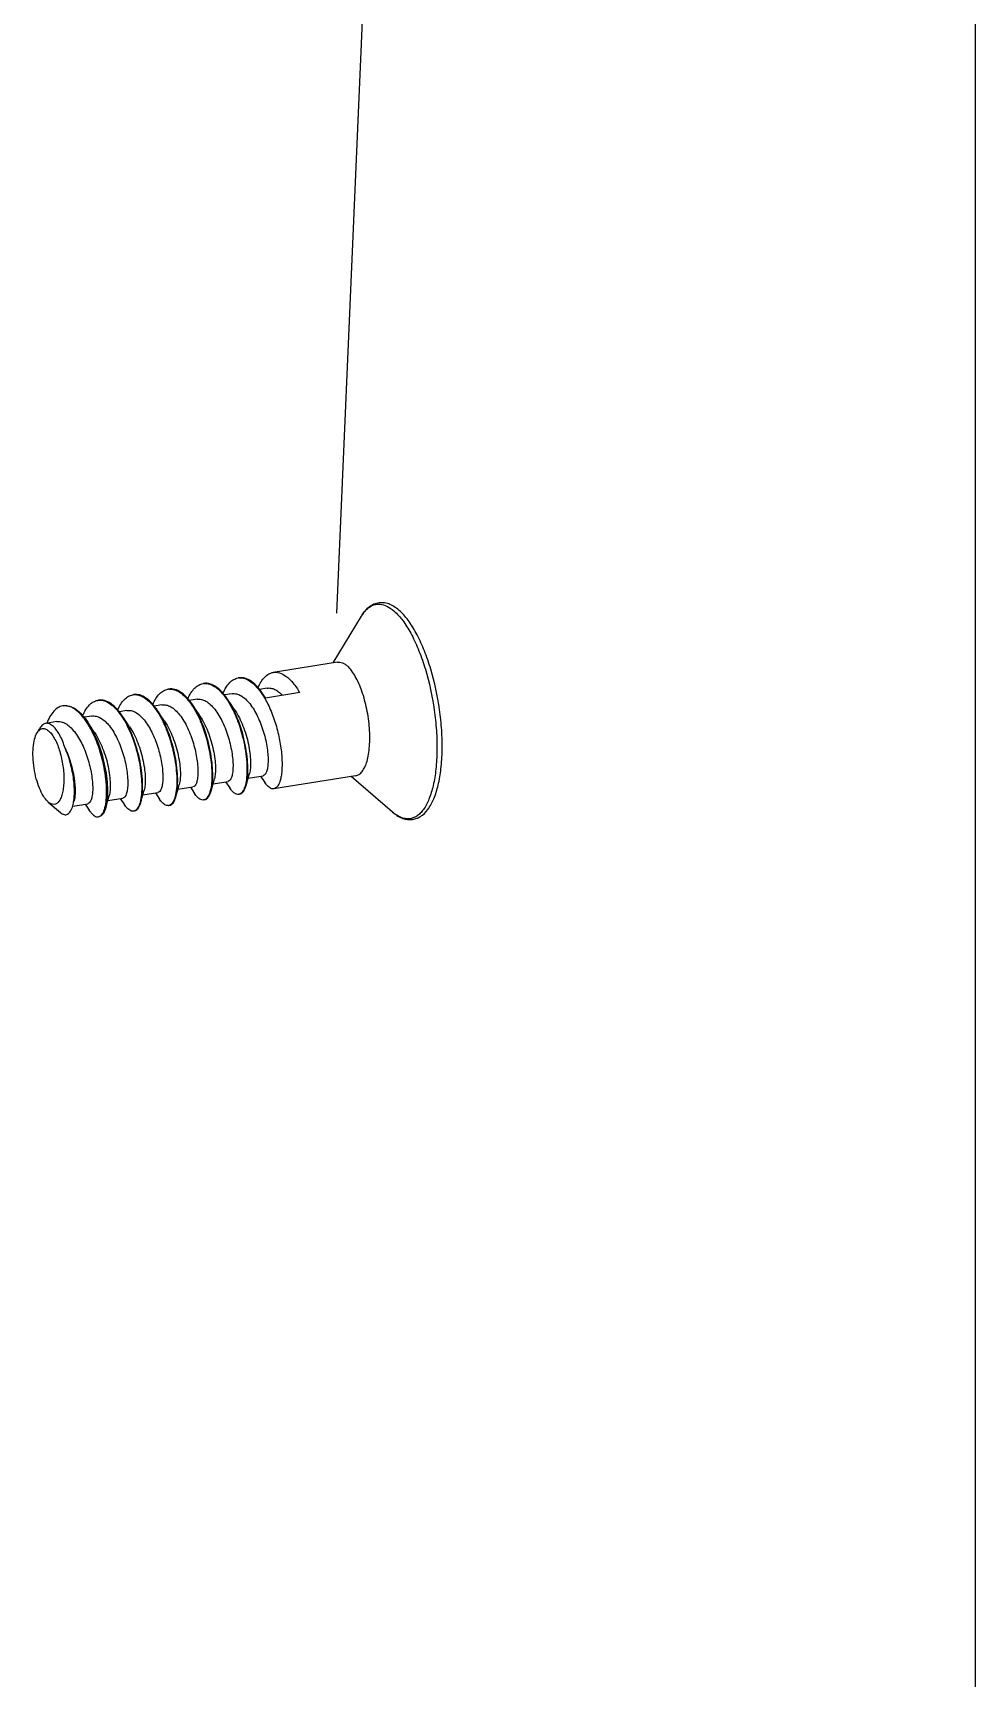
# Model space of a CAD drawing. Header units: millimetres. Extents: x 0 to 549, y 0 to 190.
# Drawn here: x 256.99 to 270, y 111.72 to 134.43 of the extents above; entities that cross this region are included whole.
import ezdxf

# ---------------------------------------------------------------- set-up
doc = ezdxf.new("R2010")
doc.units = ezdxf.units.MM
doc.layers.add('02___PRT_ALL_AXES', color=7, linetype='Continuous')

msp = doc.modelspace()

# ---------------------------------------------------------------- linework, layer by layer
for p, q in [((270, 190), (270, 0)), ((261.186, 126.421), (261.772, 139.864))]:
    msp.add_line(p, q)
at = {"color": 7, "linetype": 'Continuous'}
for p, q in [((260.227, 125.385), (260.12, 125.368)), ((258.774, 125.153), (258.667, 125.136)), ((259.258, 125.231), (259.151, 125.214)), ((259.742, 125.308), (259.635, 125.291)), ((260.203, 125.248), (260.172, 125.299)), ((260.205, 125.249), (260.172, 125.299)), ((260.675, 125.323), (260.203, 125.248)), ((257.321, 124.922), (257.171, 124.898)), ((257.805, 124.999), (257.699, 124.982)), ((258.289, 125.076), (258.183, 125.059)), ((257.05, 124.769), (257.09, 124.834)), ((258.995, 123.988), (259.202, 124.021)), ((259.168, 124.016), (259.224, 123.93)), ((259.479, 124.065), (259.687, 124.098)), ((259.652, 124.093), (259.709, 124.007)), ((259.728, 123.98), (259.709, 124.007)), ((259.963, 124.142), (260.171, 124.175)), ((260.136, 124.17), (260.193, 124.084)), ((260.212, 124.058), (260.193, 124.084)), ((257.203, 123.813), (257.196, 123.819)), ((257.203, 123.813), (257.371, 123.668)), ((257.542, 123.757), (257.749, 123.79)), ((257.715, 123.784), (257.771, 123.699)), ((258.026, 123.834), (258.234, 123.867)), ((258.199, 123.861), (258.256, 123.776)), ((258.275, 123.749), (258.256, 123.776)), ((258.51, 123.911), (258.718, 123.944)), ((258.683, 123.939), (258.74, 123.853)), ((258.73, 123.948), (258.718, 123.944)), ((258.759, 123.826), (258.74, 123.853)), ((259.243, 123.903), (259.224, 123.93)), ((257.791, 123.672), (257.771, 123.699)), ((258.392, 123.689), (258.411, 123.695)), ((258.407, 123.697), (258.396, 123.691))]:
    msp.add_line(p, q, dxfattribs=at)
for points in [[(259.296, 125.005), (259.236, 125.095), (259.203, 125.144)], [(259.78, 125.082), (259.72, 125.172), (259.688, 125.221)], [(257.843, 124.774), (257.783, 124.864), (257.75, 124.913)], [(258.327, 124.851), (258.267, 124.941), (258.235, 124.99)], [(258.811, 124.928), (258.751, 125.018), (258.719, 125.067)], [(258.967, 123.889), (259, 124.007), (259.013, 124.054)], [(259.452, 123.966), (259.484, 124.084), (259.497, 124.131)], [(259.936, 124.043), (259.968, 124.161), (259.981, 124.208)], [(257.999, 123.735), (258.031, 123.853), (258.044, 123.9)], [(258.483, 123.812), (258.515, 123.93), (258.529, 123.977)]]:
    msp.add_lwpolyline(points, dxfattribs=at)
for centre, radius, start, end in [((261.794, 126.273), 0.277, 124.1108, 126.0805), ((258.885, 125.193), 0.179, 95.1627, 99.0608), ((259.37, 125.27), 0.179, 95.1768, 99.0422), ((259.28, 125.068), 0.404, 53.3095, 54.3436), ((259.303, 125.085), 0.386, 54.3405, 55.8658), ((259.854, 125.348), 0.179, 95.189, 99.0565), ((259.764, 125.145), 0.404, 53.309, 54.3436), ((259.787, 125.162), 0.386, 54.3405, 55.8656), ((257.432, 124.962), 0.179, 95.1873, 99.0516), ((257.917, 125.039), 0.179, 95.187, 99.0708), ((257.827, 124.836), 0.404, 53.3089, 54.3436), ((257.85, 124.853), 0.386, 54.3405, 55.8664), ((258.401, 125.116), 0.179, 95.1788, 99.0695), ((258.311, 124.913), 0.404, 53.307, 54.3436), ((258.334, 124.93), 0.386, 54.3405, 55.8638), ((258.796, 124.991), 0.404, 53.3091, 54.3436), ((258.819, 125.008), 0.386, 54.3405, 55.8646), ((258.855, 123.826), 0.0625, 279.1119, 290.2096), ((258.853, 123.829), 0.0666, 290.2154, 296.4338), ((258.867, 123.827), 0.0617, 279.1024, 285.624), ((258.866, 123.83), 0.0647, 285.6884, 294.9399)]:
    msp.add_arc(centre, radius, start, end, dxfattribs=at)
for points, knots in [([(262.065, 126.443), (262.043, 126.464), (261.998, 126.5), (261.925, 126.541), (261.849, 126.564), (261.773, 126.566), (261.699, 126.546), (261.632, 126.506), (261.573, 126.449), (261.541, 126.402), (261.526, 126.377)], [0, 0, 0, 0, 0.140093, 0.268504, 0.388464, 0.504115, 0.619261, 0.73764, 0.863385, 1, 1, 1, 1]), ([(261.577, 126.448), (261.581, 126.453), (261.598, 126.471), (261.616, 126.487), (261.631, 126.497)], [0, 0, 0, 0, 0.261378, 1, 1, 1, 1]), ([(261.638, 126.503), (261.663, 126.52), (261.719, 126.545), (261.814, 126.544), (261.909, 126.504), (261.966, 126.46), (261.995, 126.433)], [0, 0, 0, 0, 0.228046, 0.45228, 0.702841, 1, 1, 1, 1]), ([(261.526, 126.377), (261.53, 126.384), (261.545, 126.408), (261.563, 126.432), (261.577, 126.448)], [0, 0, 0, 0, 0.262793, 1, 1, 1, 1]), ([(261.956, 123.674), (261.994, 123.641), (262.056, 123.599), (262.148, 123.572), (262.216, 123.568), (262.282, 123.581), (262.365, 123.621), (262.456, 123.713), (262.536, 123.865), (262.594, 124.056), (262.631, 124.281), (262.646, 124.535), (262.639, 124.808), (262.6, 125.184), (262.521, 125.553), (262.404, 125.894), (262.305, 126.115), (262.195, 126.299), (262.109, 126.402), (262.065, 126.443)], [0, 0, 0, 0, 0.043678, 0.063552, 0.082761, 0.101786, 0.121146, 0.162677, 0.211289, 0.268796, 0.335179, 0.409218, 0.488955, 0.571992, 0.737304, 0.814489, 0.884937, 0.946999, 1, 1, 1, 1]), ([(261.995, 126.433), (262.038, 126.393), (262.122, 126.292), (262.23, 126.111), (262.329, 125.891), (262.447, 125.55), (262.526, 125.18), (262.566, 124.803), (262.574, 124.529), (262.56, 124.274), (262.525, 124.049), (262.469, 123.86), (262.404, 123.732), (262.342, 123.657), (262.293, 123.617), (262.241, 123.59), (262.186, 123.579), (262.129, 123.581), (262.07, 123.599), (262.012, 123.63), (261.975, 123.658), (261.956, 123.674)], [0, 0, 0, 0, 0.052505, 0.115239, 0.187063, 0.266073, 0.435739, 0.521079, 0.603049, 0.679095, 0.747025, 0.805236, 0.853068, 0.873371, 0.891663, 0.908524, 0.924748, 0.941245, 0.958873, 0.978311, 1, 1, 1, 1]), ([(260.101, 125.392), (260.113, 125.42), (260.139, 125.472), (260.188, 125.537), (260.245, 125.583), (260.289, 125.598), (260.31, 125.602)], [0, 0, 0, 0, 0.300858, 0.562626, 0.791197, 1, 1, 1, 1]), ([(260.31, 125.602), (260.338, 125.606), (260.402, 125.6), (260.457, 125.57), (260.484, 125.55)], [0, 0, 0, 0, 0.463959, 1, 1, 1, 1]), ([(258.648, 125.16), (258.66, 125.189), (258.686, 125.241), (258.736, 125.306), (258.792, 125.351), (258.836, 125.367), (258.857, 125.37)], [0, 0, 0, 0, 0.300866, 0.562637, 0.791204, 1, 1, 1, 1]), ([(259.035, 125.327), (259.009, 125.344), (258.956, 125.372), (258.896, 125.377), (258.869, 125.372)], [0, 0, 0, 0, 0.533386, 1, 1, 1, 1]), ([(258.869, 125.372), (258.896, 125.374), (258.955, 125.366), (259.006, 125.337), (259.031, 125.319)], [0, 0, 0, 0, 0.464879, 1, 1, 1, 1]), ([(259.132, 125.237), (259.144, 125.266), (259.17, 125.318), (259.22, 125.383), (259.277, 125.429), (259.32, 125.444), (259.341, 125.448)], [0, 0, 0, 0, 0.300874, 0.562643, 0.791205, 1, 1, 1, 1]), ([(259.519, 125.404), (259.494, 125.421), (259.441, 125.449), (259.38, 125.454), (259.353, 125.449)], [0, 0, 0, 0, 0.533387, 1, 1, 1, 1]), ([(259.353, 125.449), (259.38, 125.451), (259.439, 125.443), (259.491, 125.414), (259.516, 125.396)], [0, 0, 0, 0, 0.464867, 1, 1, 1, 1]), ([(259.522, 125.392), (259.551, 125.37), (259.608, 125.315), (259.654, 125.252), (259.677, 125.217)], [0, 0, 0, 0, 0.462969, 1, 1, 1, 1]), ([(259.688, 125.221), (259.664, 125.257), (259.616, 125.321), (259.558, 125.377), (259.528, 125.398)], [0, 0, 0, 0, 0.538298, 1, 1, 1, 1]), ([(259.616, 125.314), (259.629, 125.343), (259.655, 125.395), (259.704, 125.46), (259.761, 125.506), (259.804, 125.521), (259.826, 125.525)], [0, 0, 0, 0, 0.30087, 0.562641, 0.791207, 1, 1, 1, 1]), ([(260.004, 125.481), (259.978, 125.499), (259.925, 125.526), (259.865, 125.531), (259.838, 125.527)], [0, 0, 0, 0, 0.533385, 1, 1, 1, 1]), ([(259.838, 125.526), (259.864, 125.529), (259.924, 125.52), (259.975, 125.491), (260, 125.473)], [0, 0, 0, 0, 0.464865, 1, 1, 1, 1]), ([(260.006, 125.469), (260.035, 125.447), (260.092, 125.392), (260.139, 125.329), (260.162, 125.294)], [0, 0, 0, 0, 0.462969, 1, 1, 1, 1]), ([(260.172, 125.299), (260.148, 125.334), (260.101, 125.398), (260.042, 125.454), (260.012, 125.475)], [0, 0, 0, 0, 0.53834, 1, 1, 1, 1]), ([(260.227, 125.385), (260.243, 125.388), (260.28, 125.387), (260.334, 125.369), (260.387, 125.335), (260.42, 125.305), (260.436, 125.288)], [0, 0, 0, 0, 0.213421, 0.444181, 0.704484, 1, 1, 1, 1]), ([(260.484, 125.55), (260.521, 125.524), (260.592, 125.453), (260.648, 125.37), (260.675, 125.323)], [0, 0, 0, 0, 0.455783, 1, 1, 1, 1]), ([(257.404, 125.139), (257.381, 125.135), (257.335, 125.118), (257.274, 125.066), (257.223, 124.992), (257.196, 124.934), (257.184, 124.902)], [0, 0, 0, 0, 0.205029, 0.432063, 0.695281, 1, 1, 1, 1]), ([(257.416, 125.141), (257.444, 125.145), (257.505, 125.14), (257.592, 125.094), (257.676, 125.016), (257.726, 124.95), (257.75, 124.913)], [0, 0, 0, 0, 0.195063, 0.41857, 0.68598, 1, 1, 1, 1]), ([(257.741, 124.907), (257.728, 124.926), (257.704, 124.962), (257.658, 125.018), (257.605, 125.07), (257.542, 125.114), (257.479, 125.139), (257.436, 125.142), (257.416, 125.141)], [0, 0, 0, 0, 0.161373, 0.312058, 0.516933, 0.6969, 0.855398, 1, 1, 1, 1]), ([(257.679, 125.006), (257.691, 125.034), (257.717, 125.086), (257.767, 125.152), (257.824, 125.197), (257.867, 125.213), (257.888, 125.216)], [0, 0, 0, 0, 0.3009, 0.562681, 0.791236, 1, 1, 1, 1]), ([(258.067, 125.173), (258.041, 125.19), (257.988, 125.217), (257.927, 125.222), (257.9, 125.218)], [0, 0, 0, 0, 0.533384, 1, 1, 1, 1]), ([(257.9, 125.218), (257.927, 125.22), (257.986, 125.212), (258.038, 125.183), (258.063, 125.165)], [0, 0, 0, 0, 0.464871, 1, 1, 1, 1]), ([(258.069, 125.16), (258.098, 125.139), (258.155, 125.084), (258.202, 125.02), (258.225, 124.985)], [0, 0, 0, 0, 0.46297, 1, 1, 1, 1]), ([(258.235, 124.99), (258.211, 125.026), (258.163, 125.09), (258.105, 125.145), (258.075, 125.167)], [0, 0, 0, 0, 0.538294, 1, 1, 1, 1]), ([(258.164, 125.083), (258.176, 125.112), (258.202, 125.163), (258.251, 125.229), (258.308, 125.274), (258.351, 125.29), (258.373, 125.293)], [0, 0, 0, 0, 0.300856, 0.562623, 0.791198, 1, 1, 1, 1]), ([(258.551, 125.25), (258.525, 125.267), (258.472, 125.295), (258.412, 125.299), (258.385, 125.295)], [0, 0, 0, 0, 0.533384, 1, 1, 1, 1]), ([(258.385, 125.295), (258.412, 125.297), (258.471, 125.289), (258.522, 125.26), (258.547, 125.242)], [0, 0, 0, 0, 0.464873, 1, 1, 1, 1]), ([(258.553, 125.238), (258.582, 125.216), (258.639, 125.161), (258.686, 125.098), (258.709, 125.062)], [0, 0, 0, 0, 0.462969, 1, 1, 1, 1]), ([(258.719, 125.067), (258.696, 125.103), (258.648, 125.167), (258.589, 125.222), (258.559, 125.244)], [0, 0, 0, 0, 0.538298, 1, 1, 1, 1]), ([(258.774, 125.153), (258.793, 125.157), (258.837, 125.155), (258.9, 125.128), (258.962, 125.081), (259.045, 124.988), (259.134, 124.834), (259.2, 124.66), (259.238, 124.512), (259.258, 124.404), (259.269, 124.303), (259.272, 124.213), (259.267, 124.147), (259.258, 124.102), (259.246, 124.061), (259.226, 124.025), (259.202, 124.021)], [0, 0, 0, 0, 0.0441, 0.092948, 0.149501, 0.214704, 0.367736, 0.538358, 0.623872, 0.70575, 0.781288, 0.848037, 0.903977, 0.927461, 0.947824, 1, 1, 1, 1]), ([(259.037, 125.315), (259.066, 125.293), (259.123, 125.238), (259.17, 125.175), (259.193, 125.139)], [0, 0, 0, 0, 0.462969, 1, 1, 1, 1]), ([(259.203, 125.144), (259.18, 125.18), (259.132, 125.244), (259.073, 125.299), (259.044, 125.321)], [0, 0, 0, 0, 0.538298, 1, 1, 1, 1]), ([(259.193, 125.139), (259.221, 125.097), (259.273, 125.004), (259.359, 124.801), (259.42, 124.583), (259.454, 124.365), (259.465, 124.214), (259.462, 124.083), (259.45, 124.003), (259.44, 123.967)], [0, 0, 0, 0, 0.124667, 0.259924, 0.54174, 0.67736, 0.802015, 0.910827, 1, 1, 1, 1]), ([(259.452, 123.966), (259.461, 124.001), (259.474, 124.082), (259.477, 124.214), (259.467, 124.365), (259.432, 124.584), (259.371, 124.804), (259.284, 125.008), (259.231, 125.102), (259.203, 125.144)], [0, 0, 0, 0, 0.088689, 0.197276, 0.321935, 0.45772, 0.739998, 0.875378, 1, 1, 1, 1]), ([(259.258, 125.231), (259.278, 125.234), (259.321, 125.232), (259.384, 125.205), (259.446, 125.158), (259.53, 125.065), (259.619, 124.911), (259.684, 124.737), (259.722, 124.589), (259.742, 124.481), (259.754, 124.38), (259.756, 124.29), (259.751, 124.224), (259.742, 124.179), (259.73, 124.139), (259.71, 124.102), (259.687, 124.098)], [0, 0, 0, 0, 0.0441, 0.092948, 0.149501, 0.214704, 0.367736, 0.538358, 0.623872, 0.70575, 0.781288, 0.848037, 0.903977, 0.92746, 0.947824, 1, 1, 1, 1]), ([(259.677, 125.217), (259.705, 125.174), (259.757, 125.081), (259.844, 124.878), (259.904, 124.66), (259.939, 124.442), (259.95, 124.291), (259.946, 124.16), (259.934, 124.08), (259.925, 124.045)], [0, 0, 0, 0, 0.124668, 0.259924, 0.54174, 0.677361, 0.802017, 0.91083, 1, 1, 1, 1]), ([(259.936, 124.043), (259.946, 124.078), (259.958, 124.159), (259.962, 124.291), (259.951, 124.442), (259.917, 124.662), (259.855, 124.881), (259.768, 125.086), (259.716, 125.179), (259.688, 125.221)], [0, 0, 0, 0, 0.08869, 0.197277, 0.321934, 0.457719, 0.74, 0.875379, 1, 1, 1, 1]), ([(259.742, 125.308), (259.762, 125.311), (259.805, 125.309), (259.869, 125.282), (259.93, 125.235), (260.014, 125.142), (260.103, 124.988), (260.168, 124.814), (260.207, 124.666), (260.227, 124.558), (260.238, 124.457), (260.24, 124.367), (260.235, 124.301), (260.226, 124.256), (260.215, 124.216), (260.194, 124.179), (260.171, 124.175)], [0, 0, 0, 0, 0.0441, 0.092948, 0.149501, 0.214704, 0.367736, 0.538358, 0.623872, 0.70575, 0.781288, 0.848037, 0.903977, 0.927459, 0.947824, 1, 1, 1, 1]), ([(260.162, 125.294), (260.199, 125.237), (260.265, 125.112), (260.341, 124.909), (260.396, 124.695), (260.423, 124.517), (260.432, 124.382), (260.432, 124.291), (260.426, 124.21), (260.415, 124.14), (260.398, 124.083), (260.377, 124.038), (260.351, 124.007), (260.328, 123.997), (260.318, 123.995)], [0, 0, 0, 0, 0.145674, 0.305104, 0.468046, 0.623399, 0.694881, 0.760584, 0.819474, 0.87074, 0.913887, 0.948924, 0.976766, 1, 1, 1, 1]), ([(257.171, 124.898), (257.155, 124.896), (257.122, 124.879), (257.1, 124.85), (257.09, 124.834)], [0, 0, 0, 0, 0.451209, 1, 1, 1, 1]), ([(257.276, 124.856), (257.26, 124.87), (257.228, 124.894), (257.188, 124.901), (257.171, 124.898)], [0, 0, 0, 0, 0.553952, 1, 1, 1, 1]), ([(257.321, 124.922), (257.34, 124.925), (257.384, 124.923), (257.447, 124.897), (257.509, 124.849), (257.592, 124.757), (257.682, 124.603), (257.747, 124.429), (257.785, 124.28), (257.805, 124.172), (257.816, 124.071), (257.819, 123.981), (257.814, 123.915), (257.805, 123.871), (257.793, 123.83), (257.773, 123.794), (257.749, 123.79)], [0, 0, 0, 0, 0.0441, 0.092948, 0.149501, 0.214704, 0.367736, 0.538358, 0.623872, 0.70575, 0.781288, 0.848037, 0.903977, 0.927458, 0.947824, 1, 1, 1, 1]), ([(257.987, 123.736), (257.997, 123.771), (258.009, 123.851), (258.012, 123.982), (258.002, 124.132), (257.967, 124.351), (257.907, 124.569), (257.82, 124.772), (257.768, 124.865), (257.741, 124.907)], [0, 0, 0, 0, 0.089084, 0.197827, 0.322435, 0.45804, 0.739918, 0.875245, 1, 1, 1, 1]), ([(257.75, 124.913), (257.779, 124.87), (257.831, 124.777), (257.918, 124.573), (257.98, 124.353), (258.014, 124.133), (258.025, 123.982), (258.021, 123.85), (258.008, 123.77), (257.999, 123.735)], [0, 0, 0, 0, 0.12462, 0.260002, 0.542284, 0.678068, 0.802721, 0.911309, 1, 1, 1, 1]), ([(257.805, 124.999), (257.825, 125.002), (257.868, 125), (257.931, 124.974), (257.993, 124.926), (258.077, 124.834), (258.166, 124.68), (258.231, 124.506), (258.27, 124.358), (258.29, 124.249), (258.301, 124.148), (258.303, 124.058), (258.298, 123.992), (258.289, 123.948), (258.278, 123.907), (258.257, 123.871), (258.234, 123.867)], [0, 0, 0, 0, 0.0441, 0.092948, 0.149501, 0.214704, 0.367737, 0.538358, 0.623872, 0.70575, 0.781288, 0.848037, 0.903977, 0.92746, 0.947824, 1, 1, 1, 1]), ([(258.225, 124.985), (258.252, 124.943), (258.304, 124.85), (258.391, 124.647), (258.452, 124.429), (258.486, 124.21), (258.497, 124.06), (258.493, 123.928), (258.481, 123.848), (258.472, 123.813)], [0, 0, 0, 0, 0.124673, 0.259938, 0.541769, 0.677386, 0.802032, 0.910836, 1, 1, 1, 1]), ([(258.483, 123.812), (258.493, 123.847), (258.505, 123.927), (258.509, 124.059), (258.498, 124.21), (258.464, 124.43), (258.403, 124.65), (258.315, 124.854), (258.263, 124.947), (258.235, 124.99)], [0, 0, 0, 0, 0.088692, 0.197279, 0.321933, 0.457713, 0.739998, 0.87538, 1, 1, 1, 1]), ([(258.289, 125.076), (258.309, 125.079), (258.35, 125.078), (258.412, 125.053), (258.472, 125.008), (258.554, 124.92), (258.642, 124.773), (258.721, 124.572), (258.764, 124.393), (258.783, 124.255), (258.787, 124.164), (258.784, 124.085), (258.774, 124.022), (258.758, 123.976), (258.74, 123.954), (258.73, 123.948)], [0, 0, 0, 0, 0.043177, 0.090776, 0.14562, 0.208697, 0.356869, 0.523273, 0.688825, 0.764898, 0.833267, 0.891913, 0.939342, 0.974941, 1, 1, 1, 1]), ([(258.709, 125.062), (258.737, 125.02), (258.788, 124.927), (258.875, 124.724), (258.936, 124.505), (258.97, 124.287), (258.981, 124.137), (258.978, 124.005), (258.965, 123.925), (258.956, 123.89)], [0, 0, 0, 0, 0.124689, 0.259971, 0.541829, 0.677448, 0.802088, 0.910871, 1, 1, 1, 1]), ([(258.967, 123.889), (258.977, 123.924), (258.989, 124.004), (258.993, 124.136), (258.983, 124.288), (258.948, 124.507), (258.887, 124.727), (258.799, 124.931), (258.747, 125.025), (258.719, 125.067)], [0, 0, 0, 0, 0.08869, 0.197277, 0.321934, 0.457719, 0.739998, 0.875379, 1, 1, 1, 1]), ([(258.811, 124.928), (258.857, 124.859), (258.932, 124.705), (258.992, 124.502), (259.02, 124.338), (259.029, 124.228), (259.028, 124.134), (259.02, 124.078), (259.013, 124.054)], [0, 0, 0, 0, 0.270424, 0.557264, 0.692419, 0.814345, 0.918107, 1, 1, 1, 1]), ([(259.296, 125.005), (259.341, 124.936), (259.416, 124.782), (259.476, 124.579), (259.504, 124.415), (259.514, 124.306), (259.512, 124.212), (259.504, 124.155), (259.497, 124.131)], [0, 0, 0, 0, 0.270424, 0.557264, 0.692419, 0.814345, 0.918106, 1, 1, 1, 1]), ([(259.78, 125.082), (259.826, 125.014), (259.901, 124.859), (259.961, 124.656), (259.989, 124.492), (259.998, 124.383), (259.997, 124.289), (259.988, 124.232), (259.981, 124.208)], [0, 0, 0, 0, 0.270424, 0.557264, 0.692419, 0.814345, 0.918106, 1, 1, 1, 1]), ([(257.196, 123.819), (257.173, 123.841), (257.129, 123.9), (257.078, 124.007), (257.036, 124.137), (257.006, 124.28), (256.991, 124.424), (256.993, 124.559), (257.01, 124.675), (257.034, 124.742), (257.05, 124.769)], [0, 0, 0, 0, 0.095528, 0.21592, 0.354951, 0.503623, 0.651753, 0.789225, 0.90725, 1, 1, 1, 1]), ([(257.05, 124.769), (257.054, 124.774), (257.066, 124.792), (257.082, 124.809), (257.096, 124.817)], [0, 0, 0, 0, 0.280416, 1, 1, 1, 1]), ([(257.096, 124.817), (257.105, 124.822), (257.126, 124.829), (257.148, 124.827), (257.158, 124.824)], [0, 0, 0, 0, 0.496656, 1, 1, 1, 1]), ([(257.158, 124.824), (257.163, 124.823), (257.184, 124.815), (257.203, 124.8), (257.216, 124.788)], [0, 0, 0, 0, 0.223311, 1, 1, 1, 1]), ([(257.216, 124.788), (257.232, 124.774), (257.261, 124.739), (257.316, 124.648), (257.37, 124.504), (257.404, 124.346), (257.418, 124.212), (257.421, 124.115), (257.416, 124.025), (257.404, 123.946), (257.384, 123.879), (257.358, 123.827), (257.325, 123.792), (257.284, 123.776), (257.24, 123.785), (257.215, 123.803), (257.203, 123.813)], [0, 0, 0, 0, 0.052551, 0.115344, 0.266144, 0.435967, 0.521388, 0.603437, 0.679559, 0.747562, 0.805837, 0.853725, 0.892205, 0.925065, 0.958979, 1, 1, 1, 1]), ([(257.436, 124.557), (257.417, 124.618), (257.384, 124.704), (257.324, 124.802), (257.292, 124.84), (257.276, 124.856)], [0, 0, 0, 0, 0.565791, 0.801717, 1, 1, 1, 1]), ([(257.843, 124.774), (257.888, 124.705), (257.963, 124.551), (258.024, 124.348), (258.051, 124.184), (258.061, 124.074), (258.059, 123.98), (258.051, 123.924), (258.044, 123.9)], [0, 0, 0, 0, 0.270423, 0.557264, 0.692419, 0.814345, 0.918106, 1, 1, 1, 1]), ([(258.327, 124.851), (258.373, 124.782), (258.448, 124.628), (258.508, 124.425), (258.536, 124.261), (258.545, 124.151), (258.544, 124.057), (258.535, 124.001), (258.529, 123.977)], [0, 0, 0, 0, 0.270424, 0.557265, 0.692419, 0.814346, 0.918107, 1, 1, 1, 1]), ([(257.436, 124.557), (257.467, 124.491), (257.517, 124.355), (257.563, 124.153), (257.578, 123.995), (257.573, 123.887), (257.565, 123.842), (257.56, 123.823)], [0, 0, 0, 0, 0.289344, 0.573355, 0.819234, 0.919052, 1, 1, 1, 1]), ([(257.543, 123.761), (257.549, 123.785), (257.559, 123.838), (257.569, 123.959), (257.558, 124.132), (257.516, 124.346), (257.467, 124.489), (257.436, 124.557)], [0, 0, 0, 0, 0.091211, 0.197803, 0.447927, 0.725854, 1, 1, 1, 1]), ([(259.845, 123.92), (259.855, 123.922), (259.876, 123.931), (259.901, 123.957), (259.921, 123.996), (259.931, 124.026), (259.936, 124.043)], [0, 0, 0, 0, 0.185216, 0.402649, 0.671621, 1, 1, 1, 1]), ([(259.925, 124.045), (259.921, 124.03), (259.912, 124.002), (259.891, 123.959), (259.868, 123.932), (259.85, 123.923)], [0, 0, 0, 0, 0.31961, 0.58986, 1, 1, 1, 1]), ([(260.318, 123.995), (260.309, 123.994), (260.291, 123.995), (260.264, 124.007), (260.237, 124.028), (260.22, 124.047), (260.212, 124.058)], [0, 0, 0, 0, 0.196382, 0.41835, 0.683391, 1, 1, 1, 1]), ([(257.371, 123.668), (257.379, 123.661), (257.396, 123.649), (257.422, 123.638), (257.448, 123.636), (257.473, 123.645), (257.495, 123.662), (257.523, 123.699), (257.536, 123.735), (257.543, 123.761)], [0, 0, 0, 0, 0.130257, 0.241796, 0.341603, 0.440217, 0.548773, 0.675643, 1, 1, 1, 1]), ([(258.472, 123.813), (258.465, 123.788), (258.451, 123.745), (258.423, 123.708), (258.407, 123.697)], [0, 0, 0, 0, 0.579814, 1, 1, 1, 1]), ([(258.411, 123.695), (258.428, 123.703), (258.45, 123.729), (258.471, 123.771), (258.479, 123.798), (258.483, 123.812)], [0, 0, 0, 0, 0.41276, 0.682464, 1, 1, 1, 1]), ([(258.865, 123.764), (258.856, 123.762), (258.838, 123.764), (258.811, 123.776), (258.784, 123.797), (258.768, 123.816), (258.759, 123.826)], [0, 0, 0, 0, 0.196414, 0.418389, 0.683344, 1, 1, 1, 1]), ([(258.956, 123.89), (258.952, 123.875), (258.944, 123.848), (258.923, 123.805), (258.901, 123.778), (258.883, 123.77)], [0, 0, 0, 0, 0.318404, 0.588422, 1, 1, 1, 1]), ([(258.893, 123.771), (258.911, 123.779), (258.934, 123.805), (258.955, 123.848), (258.963, 123.874), (258.967, 123.889)], [0, 0, 0, 0, 0.41123, 0.681157, 1, 1, 1, 1]), ([(259.349, 123.841), (259.341, 123.84), (259.322, 123.841), (259.295, 123.853), (259.268, 123.874), (259.252, 123.893), (259.243, 123.903)], [0, 0, 0, 0, 0.196382, 0.418348, 0.683388, 1, 1, 1, 1]), ([(259.361, 123.843), (259.371, 123.844), (259.391, 123.853), (259.416, 123.88), (259.437, 123.919), (259.447, 123.949), (259.452, 123.966)], [0, 0, 0, 0, 0.18522, 0.402657, 0.67163, 1, 1, 1, 1]), ([(259.44, 123.967), (259.436, 123.952), (259.428, 123.925), (259.407, 123.881), (259.384, 123.854), (259.366, 123.846)], [0, 0, 0, 0, 0.319797, 0.590073, 1, 1, 1, 1]), ([(259.833, 123.918), (259.825, 123.917), (259.807, 123.918), (259.78, 123.93), (259.753, 123.951), (259.736, 123.97), (259.728, 123.98)], [0, 0, 0, 0, 0.196382, 0.418349, 0.68339, 1, 1, 1, 1]), ([(257.791, 123.672), (257.799, 123.661), (257.815, 123.643), (257.842, 123.621), (257.869, 123.609), (257.888, 123.608), (257.896, 123.61)], [0, 0, 0, 0, 0.316583, 0.58164, 0.803621, 1, 1, 1, 1]), ([(257.999, 123.735), (257.994, 123.718), (257.984, 123.687), (257.963, 123.649), (257.938, 123.622), (257.918, 123.613), (257.908, 123.611)], [0, 0, 0, 0, 0.328397, 0.597368, 0.814787, 1, 1, 1, 1]), ([(257.914, 123.616), (257.932, 123.624), (257.955, 123.651), (257.975, 123.694), (257.983, 123.721), (257.987, 123.736)], [0, 0, 0, 0, 0.411777, 0.681764, 1, 1, 1, 1]), ([(258.38, 123.687), (258.372, 123.685), (258.354, 123.686), (258.327, 123.698), (258.3, 123.72), (258.283, 123.738), (258.275, 123.749)], [0, 0, 0, 0, 0.196382, 0.418362, 0.683406, 1, 1, 1, 1])]:
    msp.add_open_spline(points, degree=3, knots=knots, dxfattribs=at)
for points in [[(259.366, 123.846), (259.36, 123.844), (259.355, 123.842), (259.349, 123.841)], [(259.85, 123.923), (259.845, 123.921), (259.839, 123.919), (259.833, 123.918)], [(257.896, 123.61), (257.902, 123.611), (257.909, 123.613), (257.914, 123.616)], [(258.396, 123.691), (258.391, 123.689), (258.386, 123.688), (258.38, 123.687)]]:
    msp.add_open_spline(points, degree=3, dxfattribs=at)
at = {"layer": '02___PRT_ALL_AXES', "color": 7, "linetype": 'Continuous'}
for p, q in [((261.526, 126.377), (261.135, 125.733)), ((261.198, 125.743), (260.31, 125.602)), ((261.448, 124.175), (260.318, 123.995)), ((261.956, 123.674), (261.385, 124.165))]:
    msp.add_line(p, q, dxfattribs=at)
for points, knots in [([(261.198, 125.743), (261.209, 125.745), (261.233, 125.745), (261.268, 125.735), (261.304, 125.715), (261.327, 125.697), (261.338, 125.686)], [0, 0, 0, 0, 0.215999, 0.447399, 0.706341, 1, 1, 1, 1]), ([(261.448, 124.175), (261.465, 124.178), (261.5, 124.193), (261.543, 124.236), (261.579, 124.299), (261.608, 124.379), (261.628, 124.476), (261.646, 124.628), (261.643, 124.837), (261.608, 125.092), (261.543, 125.334), (261.468, 125.511), (261.396, 125.624), (261.358, 125.668), (261.338, 125.686)], [0, 0, 0, 0, 0.031135, 0.066937, 0.110197, 0.161891, 0.221843, 0.289175, 0.44026, 0.601601, 0.757718, 0.89401, 0.951214, 1, 1, 1, 1])]:
    msp.add_open_spline(points, degree=3, knots=knots, dxfattribs=at)

doc.saveas('drawing.dxf')
